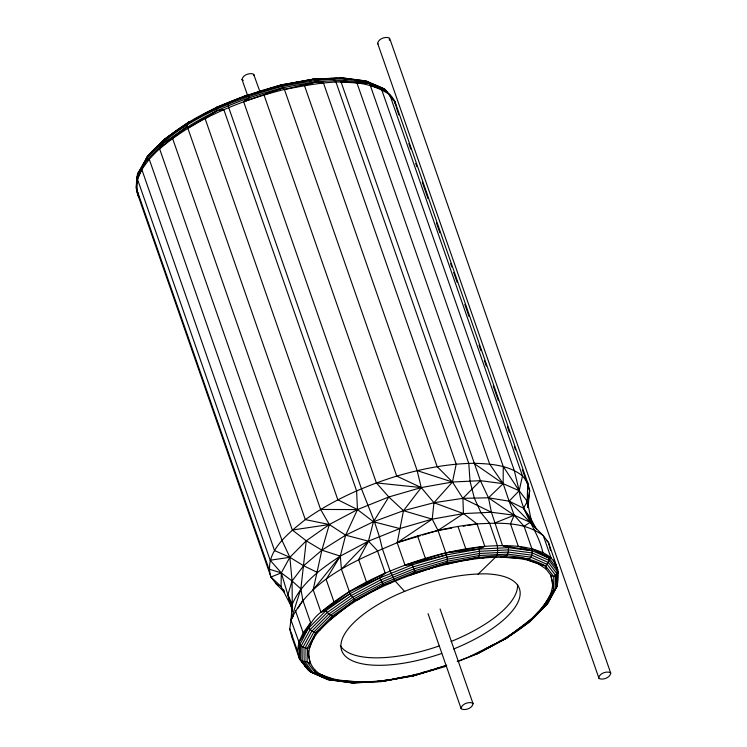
<?xml version="1.0" encoding="UTF-8"?>
<svg xmlns="http://www.w3.org/2000/svg" width="747" height="747" viewBox="0 0 747 747"><rect width="100%" height="100%" fill="white"/><g stroke="black" fill="none" stroke-linecap="round" stroke-linejoin="round"><path stroke-width="1.12" d="M446.734 665.334C410.514 677.408 371.212 686.726 333.087 678.948C305.131 673.617 301.947 648.069 320.566 629.46C349.288 599.029 388.954 581.801 428.134 569.149C460.339 560.129 494.701 553.032 527.989 560.147C531.659 557.757 533.218 552.836 531.883 548.709L524.077 526.29L514.16 515.225L509.127 501.172L503.17 483.654L503.254 466.492L369.616 83.515L368.346 82.105L365.012 80.825L341.846 77.8L313.404 79.163L281.61 84.822L255.707 92.992M527.97 507.521L529.66 490.592L527.653 482.665L394.911 101.489C389.775 91.367 379.728 87.231 369.616 83.515C341.08 77.604 311.891 81.731 283.711 87.632C234.147 100.369 184.322 120.575 149.26 159.26L282.002 540.436L289.873 557.299L292.068 580.97L292.282 604.444L290.985 620.019L299.743 644.316L299.594 659.265L308.091 669.807L311.219 672.253L327.737 679.555L352.659 682.954L381.101 681.591L412.895 675.932L432.943 669.947M394.892 103.786L394.911 101.489L396.666 108.427M527.335 503.777L527.653 482.665L522.489 475.904L389.747 94.729C358.877 74.028 318.474 83.178 284.42 89.444C239.563 100.724 195.228 118.717 159.606 148.84L292.348 530.025L306.251 540.809L321.882 550.175L340.305 556.104L368.467 541.164L399.813 528.559L432.214 519.146L463.457 513.591L491.405 512.255L514.16 515.225L530.183 522.312L543.312 535.692L548.475 542.462L557.701 569.438L557.309 585.695L547.7 603.613L529.894 621.756L506.429 638.321L477.763 653.532L457.192 661.497M527.345 504.122L527.653 482.665M556.917 574.845L557.486 583.706C559.69 570.12 556.366 558.896 542.92 552.687C524.683 544.731 504.3 545.002 484.831 546.346L477.025 523.927L463.457 513.591L433.951 502.722L421.224 487.576L417.162 470.619L284.42 89.444L281.61 84.822C232.887 98.259 182.557 117.298 147.943 155.768L137.943 173.211C135.917 180.372 135.973 188.758 138.223 195.863L270.965 577.048L276.129 583.809L284.626 592.474M137.084 182.688L136.804 191.316L138.12 193.043M291.713 612.288L291.358 606.517L281.077 586.488L281.283 572.874L289.873 557.299L306.251 540.809L329.315 524.534L357.477 509.585L388.823 496.979L421.224 487.576L452.458 482.02L480.414 480.676L503.17 483.654L519.184 490.742L527.363 501.452L531.341 520.724M292.17 611.391L292.282 604.444L287.884 594.845L292.068 580.97L303.646 565.759L321.882 550.175L345.646 535.188L373.435 521.751L403.492 510.696L433.951 502.722L462.888 498.333L488.482 497.801L509.127 501.172L523.516 508.212L530.772 518.493L536.337 529.147M281.077 586.488L270.965 577.048C263.187 552.35 288.473 533.153 305.318 519.604C333.013 499.967 364.415 486.138 396.741 476.1L421.224 487.576L403.492 510.696L397.208 542.696L405.014 565.115L446.435 554.9L479.182 549.064L484.831 546.346C443.578 550.595 403.445 563.387 366.478 581.997C350.343 590.541 334.796 600.261 320.977 612.241C309.79 620.094 306.756 633.26 299.743 644.316L299.594 659.265L291.788 636.836L289.78 628.909L290.985 620.019L300.864 588.869L306.251 540.809M291.423 604.202L291.358 606.517C300.135 583.715 320.65 569.074 340.305 556.104L345.646 535.188L357.477 509.585L356.59 490.863L223.848 109.688L216.891 110.705L187.87 128.269L320.612 509.445L329.315 524.534L345.646 535.188L368.467 541.164L377.412 550.66L385.219 573.08L379.607 577.963L350.082 593.641L320.977 612.241L313.161 589.813L321.882 550.175L329.315 524.534L305.318 519.604L172.585 138.428L187.366 126.374L187.469 123.358L188.076 122.433L190.186 122.069M340.38 78.052L343.303 78.127L345.758 80.396L341.108 82.105L480.414 480.676L488.482 497.801L514.16 515.225L510.49 523.871L518.297 546.3L532.34 550.782L549.129 558.205L548.345 562.463L545.627 565.965L546.02 568.962L550.866 575.311L552.743 582.735L553.62 590.326C539.437 621.896 506.485 638.536 477.286 653.737C499.015 642.131 521.191 630.123 538.335 612.054C545.758 604.874 549.269 594.631 556.562 587.544L556.776 573.509L557.701 569.438L549.129 558.205L531.883 548.709L551.118 558.121L543.312 535.692C524.562 521.453 499.313 522.723 477.025 523.927C449.722 526.644 422.989 533.423 397.208 542.696C357.608 559.438 310.201 578.561 290.985 620.019L293.347 616.06M181.773 127.522L189 121.994L164.611 138.989L146.804 157.141L146.02 160.717C140.866 171.745 131.444 185.62 139.512 197.553M187.87 128.269L187.366 126.374L163.191 143.433L146.02 160.717L137.018 177.048L136.215 187.945L268.957 569.121L281.283 572.874L292.068 580.97L300.864 588.869L302.824 600.224L310.631 622.653L298.791 642.439L297.586 651.337L299.594 659.265L298.791 642.439L303.17 632.802L310.631 622.653M527.821 507.446L528.269 501.76M528.456 499.491L529.66 490.592L522.368 469.667M547.7 603.613L528.596 622.456C538.652 610.897 552.603 599.458 552.743 582.735M548.812 597.796L553.62 590.326L553.826 576.693L545.627 565.965C515.393 549.624 479.079 556.31 447.285 564.013L447.313 559.204L445.791 552.836L437.985 530.417L432.214 519.146L433.951 502.722L452.458 482.02L456.202 464.13L323.46 82.954L316.457 81.806L284.42 89.444M542.92 552.687C538.176 530.641 521.864 513.422 519.184 490.742L522.489 475.904C508.847 465.026 490.611 463.756 473.85 463.289C447.668 463.654 421.812 468.78 396.741 476.1L263.999 94.925L283.711 87.632L243.643 101.723L376.385 482.907L388.823 496.979L403.492 510.696L432.214 519.146L397.208 542.696L420.356 535.72M366.478 581.997L358.663 559.578L368.467 541.164L373.435 521.751L388.823 496.979M202.204 115.374L217.218 107.017L216.518 107.941L216.891 110.705L205.098 118.605L337.84 499.78L357.477 509.585L373.435 521.751L399.813 528.559M313.572 638.984L315.888 632.644L332.303 616.126L355.404 599.822L383.622 584.845L415.024 572.221L447.481 562.799L478.78 557.225L483.879 557.934M389.402 40.273L389.327 37.957C385.256 36.314 378.449 38.769 377.637 43.335L599.066 678.575C603.137 680.218 609.944 677.762 610.757 673.206L389.766 38.592M287.884 594.845L291.358 606.517L281.283 572.874L270.162 560.231L137.42 179.047L146.02 160.717L149.26 159.26L141.799 169.41L274.541 550.586L289.873 557.299L303.646 565.759L317.251 572.379M280.704 85.672L281.087 84.962L313.404 79.163L343.303 78.127L366.768 81.19L383.286 88.501L385.032 89.491L387.73 92.665M308.091 669.807L299.519 658.583L309.473 671.264L327.737 679.555L352.659 682.954L382.128 681.357L413.418 675.783L413.801 675.083L381.101 681.591L380.027 681.245L382.249 680.853M137.196 175.059L147.943 155.768M548.914 600.905L557.309 585.695L557.523 571.52L548.998 560.362L532.312 552.976L508.604 549.876L479.49 551.277L446.949 557.066L413.194 566.861L380.54 579.999L351.202 595.564L327.186 612.521L310.117 629.693L301.172 645.922L300.957 660.105L302.778 661.207L307.073 661.889L310.22 663.784L307.288 648.256L315.888 632.644L320.566 629.46M527.363 501.452L523.516 508.212L535.394 528.064M298.081 608.142L302.824 600.224M390.494 582.987L383.622 584.845L356.767 600.411L355.404 599.822L352.528 597.32L350.082 593.641L341.435 569.242L340.305 556.104L326.14 579.401L333.956 601.821M159.606 148.84L163.191 143.433L163.696 140.137C207.19 106.597 260.414 87.268 314.478 79.509L316.457 81.806L304.412 85.419L437.144 466.595L452.458 482.02L462.888 498.333L463.457 513.591L437.985 530.417L422.559 535.057M298.791 642.439L308.744 627.984L325.916 610.701L350.082 593.641M137.943 173.211L139.203 171.623M313.161 589.813L340.305 556.104M538.335 612.054L528.596 622.456L530.818 619.394L505.504 638.76L470.591 656.099M341.435 569.242L368.467 541.164M370.512 85.317L386.414 90.938L381.549 89.285L514.281 470.47L519.184 490.742L509.127 501.172L530.183 522.312L532.91 525.879M151.137 153.163L156.879 147.383M159.335 144.899L165.087 139.119M146.151 158.831C181.568 119.529 232.98 99.603 282.973 86.204C316.261 80.032 353.695 72.412 385.032 89.491L387.646 92.927M480.414 480.676L462.888 498.333L491.405 512.255L502.479 545.506L508.483 547.663L532.34 550.782L502.479 545.506M365.059 83.29L369.616 83.515L356.926 82.898L489.668 464.083L503.17 483.654L488.482 497.801L491.405 512.255M478.061 574.2L496.372 556.384L497.633 552.603L497.437 545.749L489.63 523.32L481.012 512.75L474.326 498.1L470.022 481.18L468.808 463.532L336.066 82.347C334.553 80.181 332.013 76.894 329.119 79.023M171.511 135.086L174.116 132.994M342.425 609.935L355.404 599.822L330.258 619.702L332.303 616.126L328.745 614.099L325.916 610.701L320.977 612.241L349.241 591.661L385.219 573.08M509.884 635.38L505.504 638.76L511.732 633.96M505.504 638.76L521.91 626.724M511.788 634.044L520.351 627.994M523.199 625.986L530.809 620.617M243.643 101.723L249.75 97.493L248.639 94.393L216.742 107.213M176.806 130.958L181.586 127.784M524.077 526.29L530.183 522.312M372.921 591.353L383.622 584.845L379.607 577.963L349.241 591.661M195.238 119.24L205.332 113.572M198.198 117.606L200.196 116.495M479.994 651.748L477.763 653.532L458.443 661.31M484.999 649.087L494.01 644.306M499.015 641.645L501.022 640.59M221.868 105.701L223.913 104.645L219.777 106.616M206.34 113.012L213.577 109.566M270.965 577.048L281.283 572.874M494.673 523.077L514.16 515.225M379.607 577.963L412.465 564.751L446.435 554.9M551.613 591.073L553.62 590.326L550.866 575.311L553.826 576.693L556.776 573.509L548.345 562.463L531.827 555.152L508.352 552.089L479.527 553.471L447.313 559.204L413.894 568.906L381.568 581.904L352.528 597.32L328.745 614.099L311.854 631.103L302.993 647.173L302.778 661.207L311.219 672.253L329.492 679.929L360.661 681.955L354.125 682.702L331.323 679.723L315.271 672.617L313.189 672.72L304.869 661.814L305.084 647.966L313.824 632.111L330.491 615.332L353.957 598.767L382.613 583.556L414.52 570.727L447.49 561.156L479.285 555.497L507.727 554.134L530.893 557.159L547.187 564.377L555.516 575.274L555.301 589.122L546.561 604.977L545.011 605.938L544.367 604.827M245.744 96.195L242.467 97.185L248.835 95.056M253.074 93.646L279.583 85.97M428.134 569.149L447.481 562.799L409.048 575.526L415.024 572.221L412.465 564.751L405.014 565.115L445.791 552.836L484.831 546.346M242.467 97.185L246.883 95.784M413.418 675.783L446.519 665.316M268.687 89.285L271.964 88.305M413.362 675.185L416.705 674.214M421.159 672.926L426.724 671.31M428.955 670.666L432.298 669.695M436.752 668.397L440.086 667.426M466.016 560.241L478.78 557.225L479.527 553.471L479.182 549.064L445.791 552.836M288.417 84.112L290.62 83.673M292.824 83.225L299.435 81.899M296.54 82.534L312.377 79.397L321.173 78.977M395.06 678.855L382.128 681.357L377.207 681.161M384.472 680.452L386.694 680.059M396.694 678.276L398.917 677.884M401.139 677.492L403.361 677.09M437.985 530.417L451.767 528.12M463.243 526.215L465.54 525.832M467.837 525.449L477.025 523.927M292.348 530.025L329.315 524.534M270.162 560.231L289.873 557.299M300.555 81.75L302.787 81.47M333.844 78.799L336.029 78.547M360.932 80.863L365.012 80.825L379.271 87.128M324.478 78.818L336.916 78.22M318.371 79.537L320.528 79.434M479.182 549.064L508.483 547.663L508.352 552.089L506.783 555.889L500.425 557.141L529.586 558.868L515.253 557.878M351.202 682.627L355.815 682.403M363.892 682.02L371.959 681.628M549.129 558.205L551.118 558.121M320.612 509.445L357.477 509.585M312.377 79.397L316.317 79.546M341.108 82.105L362.781 83.178M376.385 482.907L421.224 487.576M345.833 681.208L331.323 679.723L333.087 678.948L315.271 672.617L307.073 661.889L307.288 648.256L309.463 648.022L315.888 632.644L311.854 631.103L308.744 627.984M343.807 78.5L346.085 78.799M349.503 79.247L351.781 79.546M355.208 79.985L357.486 80.284M360.904 80.732L363.182 81.031M381.315 88.034L383.286 88.501L384.696 90.34M538.335 563.873L545.627 565.965L527.989 560.147L538.335 563.873L546.02 568.962M417.162 470.619L452.458 482.02M322.751 675.223L315.271 672.617L315.057 670.124M306.784 667.015L304.757 666.025L307.493 667.837M243.27 80.508L242.019 79.471C242.831 74.952 249.573 72.515 253.607 74.149L259.797 91.293M228.526 102.797L227.816 103.394L228.769 107.708L361.501 488.883L374.34 521.415L379.429 536.757L382.324 548.681L390.139 571.1L394.603 580.428L404.697 591.531M412.251 675.512L412.895 675.932L445.875 666.361L445.66 665.81M276.129 583.809L278.864 585.62M473.85 463.289L503.17 483.654M546.785 540.884L548.475 542.462L550.483 550.39M299.743 644.316L302.993 647.173L307.288 648.256L308.334 656.352M389.047 94.402L394.986 102.171L394.911 101.489M388.963 94.636L390.27 96.354M391.587 98.072L392.894 99.79M283.122 589.271L284.495 591.129M377.637 43.335L378.075 43.961M610.757 673.206L610.318 672.58C606.256 670.937 599.449 673.392 598.627 677.949M473.066 703.721L472.636 703.095C468.602 701.47 461.861 703.907 461.048 708.427L461.478 709.043C465.512 710.677 472.253 708.24 473.066 703.721L440.076 608.992M503.254 466.492L519.184 490.742M396.918 109.417L398.833 114.926M408.814 143.564L410.729 149.073M415.715 163.397L416.863 166.702M422.242 182.128L427.994 198.646M436.435 222.886L439.89 232.803M450.628 263.654L451.776 266.95M453.7 272.459L457.145 282.375M464.821 304.412L469.041 316.532M479.014 345.17L480.937 350.679M484.392 360.596L486.306 366.105M493.216 385.938L498.202 400.261M507.409 426.696L509.323 432.205M514.309 446.529L515.467 449.834M553.826 559.998L558.289 572.809M457.967 526.392L465.783 548.812M417.564 535.888L425.37 558.317M242.019 79.471L247.397 94.897M428.059 613.698L461.048 708.427M295.364 610.383L303.17 632.802M289.78 628.909L297.586 651.337M137.018 177.048L137.42 179.047M138.083 193.65L138.223 195.863M556.87 577.216L557.085 581.698M291.629 633.475L291.788 636.836M254.045 74.775L254.064 75.55M453.718 648.966A94.094 35.707 -19.2 0 0 518.39 601.242A94.094 35.707 -19.2 0 0 485.569 573.836C454.811 573.771 424.744 582.399 396.778 594.715A94.094 35.707 -19.2 0 0 343.816 654.419A94.094 35.707 -19.2 0 0 441.664 653.485M517.512 584.434A94.094 35.707 -19.2 0 1 451.113 641.486M439.059 646.006A94.094 35.707 -19.2 0 1 340.296 645.613M556.422 567.094L556.282 564.881L556.394 567.122"/></g></svg>
